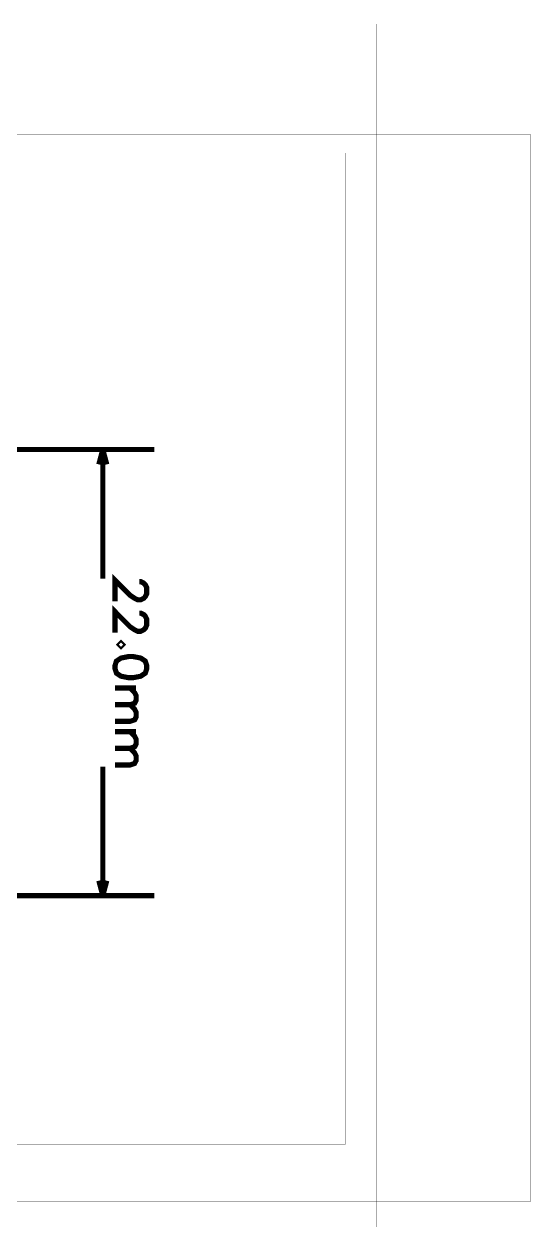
# Model space of a CAD drawing. Header units: millimetres. Extents: x -29 to 68.7, y -13.3 to 46.
# Drawn here: x 43.7 to 68.7, y -13.3 to 46 of the extents above; entities that cross this region are included whole.
import ezdxf

# ---------------------------------------------------------------- set-up
doc = ezdxf.new("R2010")
doc.units = ezdxf.units.MM
doc.header["$MEASUREMENT"] = 0
for name, color, linetype, true_color in [('Bottom-Layer', 7, 'Continuous', 0x0000ff), ('Document-Layer', 7, 'Continuous', 0xffffff), ('Inner1', 7, 'Continuous', 0x999966), ('Top-Layer', 7, 'Continuous', 0xff0000)]:
    doc.layers.add(name, color=color, linetype=linetype, true_color=true_color)

msp = doc.modelspace()

# ---------------------------------------------------------------- linework, layer by layer
at = {"layer": 'Bottom-Layer', "const_width": 0.00508}
msp.add_lwpolyline([(-28.956, -13.335), (-28.956, 45.974), (61.087, 45.974), (61.087, -13.335)], close=True, dxfattribs=at)
at = {"layer": 'Document-Layer', "const_width": 0.254}
for points in [[(40, 25), (50.165, 25)], [(47.625, 25), (47.428, 24.264)], [(47.625, 25), (47.822, 24.264)], [(47.625, 18.634), (47.625, 25)], [(49.418, 18.484), (49.492, 18.484), (49.642, 18.408), (49.716, 18.335), (49.789, 18.185), (49.789, 17.888), (49.716, 17.738), (49.642, 17.661), (49.492, 17.588), (49.342, 17.588), (49.192, 17.661), (48.969, 17.811), (48.225, 18.558), (48.225, 17.514)], [(49.418, 16.93), (49.492, 16.93), (49.642, 16.854), (49.716, 16.78), (49.789, 16.63), (49.789, 16.333), (49.716, 16.183), (49.642, 16.107), (49.492, 16.033), (49.342, 16.033), (49.192, 16.107), (48.969, 16.257), (48.225, 17.004), (48.225, 15.96)], [(49.268, 13.234), (48.225, 13.234)], [(48.969, 13.234), (49.192, 13.011), (49.268, 12.861), (49.268, 12.637), (49.192, 12.487), (48.969, 12.414), (48.225, 12.414)], [(48.969, 12.414), (49.192, 12.19), (49.268, 12.04), (49.268, 11.817), (49.192, 11.667), (48.969, 11.593), (48.225, 11.593)], [(49.268, 11.083), (48.225, 11.083)], [(48.969, 11.083), (49.192, 10.859), (49.268, 10.709), (49.268, 10.486), (49.192, 10.336), (48.969, 10.262), (48.225, 10.262)], [(48.969, 10.262), (49.192, 10.039), (49.268, 9.889), (49.268, 9.666), (49.192, 9.516), (48.969, 9.442), (48.225, 9.442)], [(47.625, 3), (47.625, 9.366)], [(47.625, 3), (47.428, 3.736)], [(47.625, 3), (47.822, 3.736)], [(40, 3), (50.165, 3)]]:
    msp.add_lwpolyline(points, dxfattribs=at)
for points in [[(48.595, 15.375), (48.522, 15.449), (48.448, 15.375), (48.522, 15.299)], [(49.789, 14.342), (49.716, 14.565), (49.492, 14.715), (49.119, 14.789), (48.895, 14.789), (48.522, 14.715), (48.298, 14.565), (48.225, 14.342), (48.225, 14.192), (48.298, 13.968), (48.522, 13.818), (48.895, 13.745), (49.119, 13.745), (49.492, 13.818), (49.716, 13.968), (49.789, 14.192)]]:
    msp.add_lwpolyline(points, close=True, dxfattribs=at)
at = {"layer": 'Inner1', "const_width": 0.00508}
msp.add_lwpolyline([(-26.416, -12.065), (-26.416, 40.513), (68.707, 40.513), (68.707, -12.065)], close=True, dxfattribs=at)
at = {"layer": 'Top-Layer', "const_width": 0.00508}
msp.add_lwpolyline([(-25.273, -9.271), (-25.273, 39.624), (59.563, 39.624), (59.563, -9.271)], close=True, dxfattribs=at)

doc.saveas('drawing.dxf')
